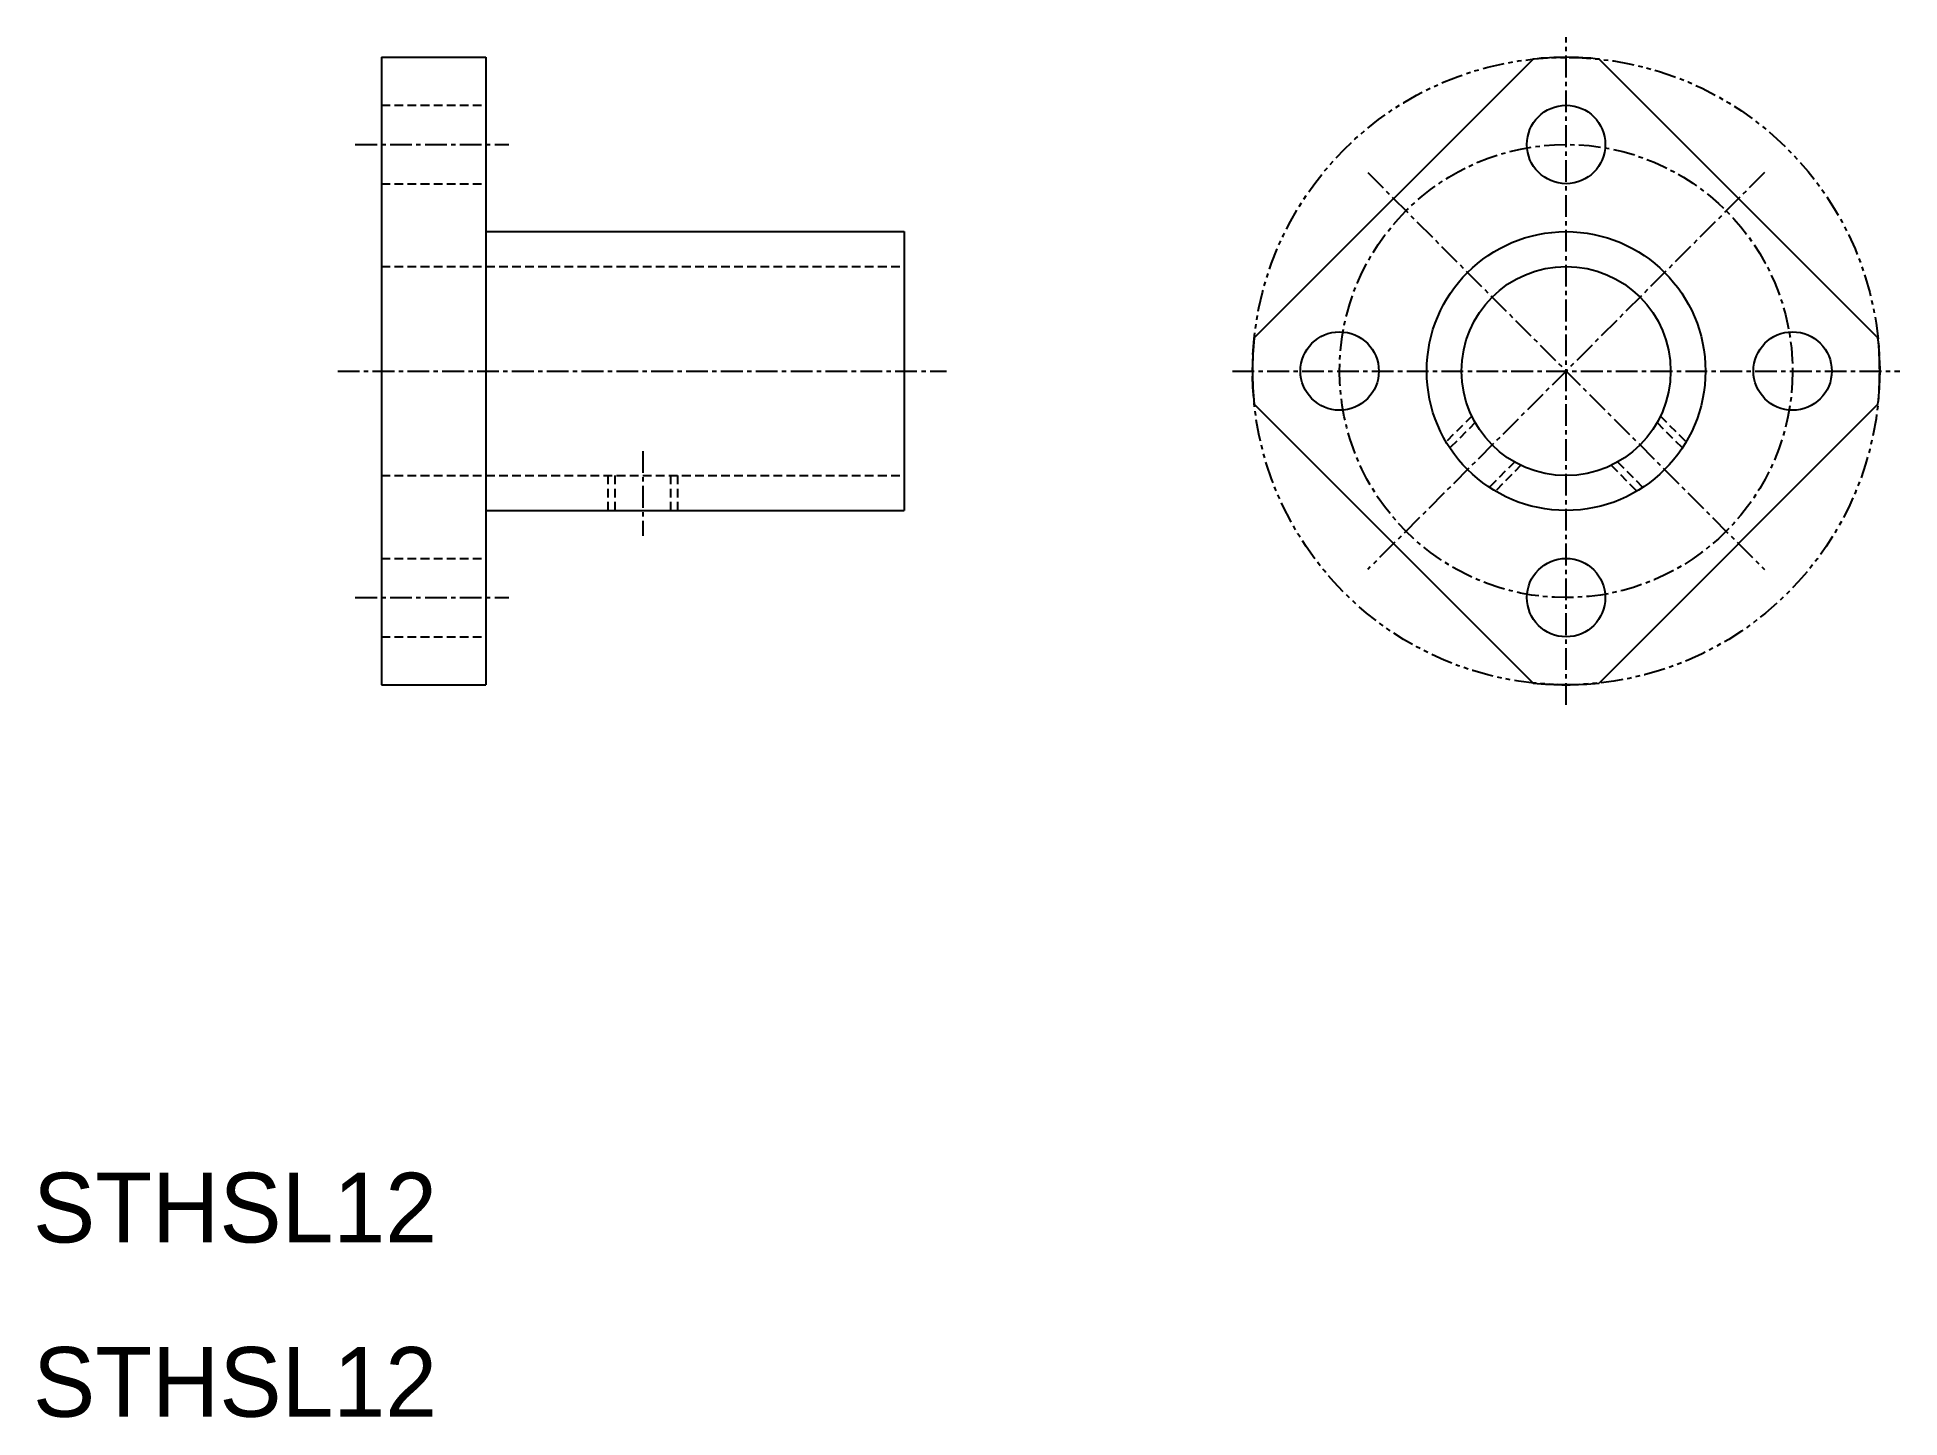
# Model space of a CAD drawing. Extents: x 10 to 117, y 10 to 89.
import ezdxf

# ---------------------------------------------------------------- set-up
doc = ezdxf.new("R2010")
doc.units = 0
for name, pattern in [('CENTER', [2, 1.25, -0.25, 0.25, -0.25]), ('DASHED', [0.75, 0.5, -0.25]), ('PHANTOM', [2.5, 1.25, -0.25, 0.25, -0.25, 0.25, -0.25])]:
    doc.linetypes.add(name, pattern=pattern)
doc.layers.get('0').update_dxf_attribs({"linetype": 'CONTINUOUS'})
doc.layers.add('CENTER', color=1, linetype='CENTER')

msp = doc.modelspace()

# ---------------------------------------------------------------- linework, layer by layer
at = {"color": 7, "linetype": 'CONTINUOUS'}
for p, q in [((30, 88), (30, 52)), ((30, 88), (36, 88)), ((36, 88), (36, 52)), ((96.1, 87.9), (80.1, 71.9)), ((99.9, 87.9), (115.9, 71.9)), ((30, 80), (30, 80)), ((36, 78), (60, 78)), ((60, 78), (60, 62)), ((30, 72), (30, 72)), ((80.1, 68.1), (96.1, 52.1)), ((115.9, 68.1), (99.9, 52.1)), ((36, 62), (60, 62)), ((30, 52), (36, 52))]:
    msp.add_line(p, q, dxfattribs=at)
at = {"color": 3, "linetype": 'DASHED'}
for p, q in [((30, 85.25), (36, 85.25)), ((30, 80.75), (36, 80.75)), ((30, 76), (60, 76)), ((92.59, 67.41), (91.11, 65.94)), ((103.41, 67.41), (104.89, 65.94)), ((92.78, 67.04), (91.33, 65.59)), ((103.22, 67.04), (104.67, 65.59)), ((95.04, 64.78), (93.59, 63.33)), ((95.41, 64.59), (93.94, 63.11)), ((100.59, 64.59), (102.06, 63.11)), ((100.96, 64.78), (102.41, 63.33)), ((30, 64), (60, 64)), ((43, 64), (43, 62)), ((43.4, 64), (43.4, 62)), ((46.6, 64), (46.6, 62)), ((47, 64), (47, 62)), ((30, 59.25), (36, 59.25)), ((30, 54.75), (36, 54.75))]:
    msp.add_line(p, q, dxfattribs=at)
at = {"color": 3, "linetype": 'PHANTOM'}
msp.add_circle((98, 70), 18, dxfattribs=at)
at = {"color": 7, "linetype": 'CONTINUOUS'}
for centre, radius in [((98, 83), 2.25), ((98, 70), 8), ((98, 70), 6), ((85, 70), 2.25), ((111, 70), 2.25), ((98, 57), 2.25)]:
    msp.add_circle(centre, radius, dxfattribs=at)
for start, end in [(83.9424, 96.0576), (173.9424, 186.0576), (353.9424, 6.0576), (263.9424, 276.0576)]:
    msp.add_arc((98, 70), 18, start, end, dxfattribs=at)
at = {"layer": 'CENTER', "color": 1, "linetype": 'CENTER'}
for p, q in [((98, 50.85), (98, 89.15)), ((28.5, 83), (37.31, 83)), ((109.39, 81.39), (86.61, 58.61)), ((86.61, 81.39), (109.39, 58.61)), ((27.49, 70), (62.43, 70)), ((78.85, 70), (117.15, 70)), ((45, 65.41), (45, 60.54)), ((28.5, 57), (37.31, 57))]:
    msp.add_line(p, q, dxfattribs=at)
msp.add_circle((98, 70), 13, dxfattribs=at)

# ---------------------------------------------------------------- texts
at = {"color": 7, "linetype": 'CONTINUOUS'}
for p in [(10, 20), (10, 10)]:
    msp.add_text('STHSL12', height=4, dxfattribs=at).set_placement(p)

doc.saveas('drawing.dxf')
